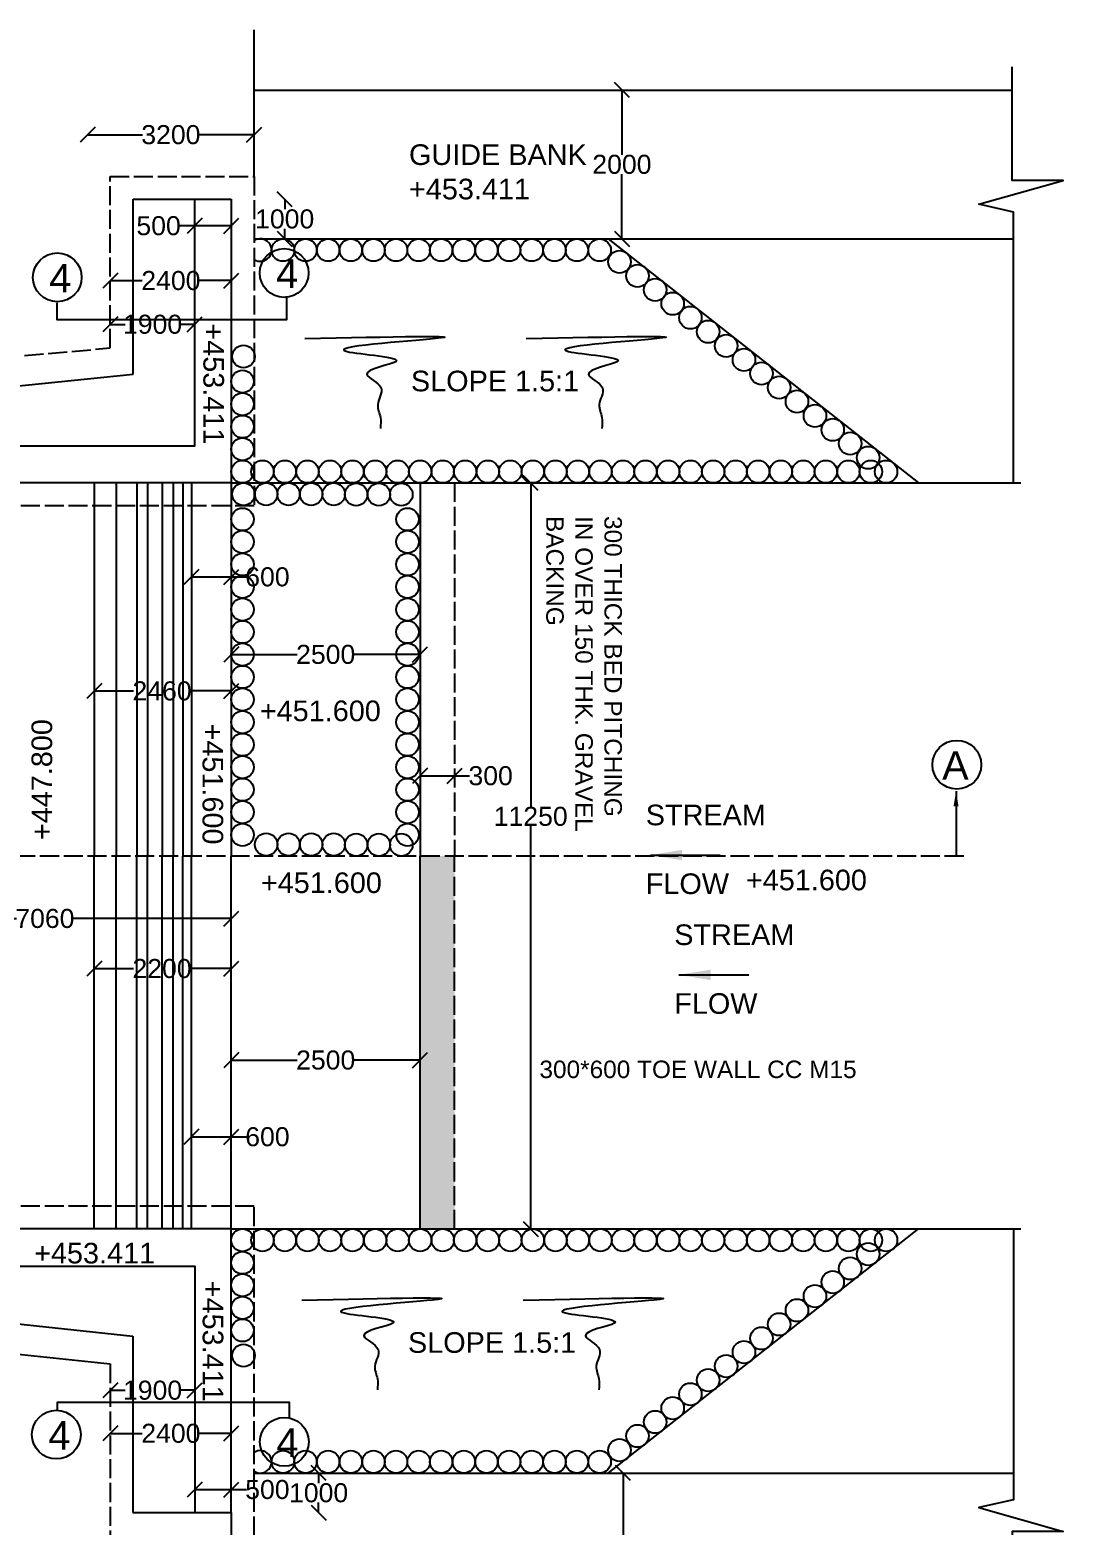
# Model space of a CAD drawing. Header units: millimetres. Extents: x 5124 to 6568637, y 2311 to 91879094.
# Drawn here: x 3672539 to 3679049, y 45935447 to 45944870 of the extents above; entities that cross this region are included whole.
import ezdxf

# ---------------------------------------------------------------- set-up
doc = ezdxf.new("R2010")
doc.units = ezdxf.units.MM
doc.header["$MEASUREMENT"] = 0
doc.linetypes.add('ACAD_ISO02W100', pattern=[15, 12, -3])
for name, color, linetype in [('DIMENSION', 7, 'Continuous'), ('DRAWING', 7, 'Continuous'), ('TEXT', 7, 'Continuous')]:
    doc.layers.add(name, color=color, linetype=linetype)
doc.styles.get("Standard").update_dxf_attribs({"font": 'arial.ttf', "height": 120})
doc.dimstyles.get("Standard").update_dxf_attribs({"dimtxt": 200, "dimasz": 110, "dimexe": 0.18, "dimexo": 0.0625, "dimgap": 0.09, "dimtad": 0, "dimtih": 1, "dimtoh": 1, "dimdec": 0, "dimzin": 0, "dimdsep": 46, "dimtxsty": 'Standard', "dimblk": 'OBLIQUE', "dimcen": 0.09, "dimse1": 1, "dimse2": 1, "dimadec": 0, "dimazin": 0, "dimtfac": 1, "dimtdec": 0, "dimtofl": 0, "dimtmove": 0, "dimatfit": 3, "dimfxl": 1, "dimtolj": 1, "dimtzin": 0, "dimarcsym": 0})

# ---------------------------------------------------------------- blocks, each defined once
blk = doc.blocks.new('_Oblique')
at = {"color": 0, "linetype": 'ByBlock', "lineweight": -2}
blk.add_line((-0.5, -0.5), (0.5, 0.5), dxfattribs=at)
blk = doc.blocks.new('*D171')
at = {"layer": 'Defpoints', "color": 0, "linetype": 'Continuous', "transparency": 16777216}
for p in [(3671459.3, 45939269.2), (3673808.1, 45939269.2), (3673808.1, 45939269.2)]:
    blk.add_point(p, dxfattribs=at)
at = {"layer": 'DIMENSION', "color": 0, "linetype": 'Continuous', "lineweight": -2, "transparency": 16777216}
for p, q in [((3671459.3, 45939269.2), (3672455.2, 45939269.2)), ((3673808.1, 45939269.2), (3672812.3, 45939269.2))]:
    blk.add_line(p, q, dxfattribs=at)
at = {"layer": 'DIMENSION', "color": 0, "linetype": 'Continuous', "lineweight": -2, "transparency": 16777216, "xscale": 95, "yscale": 95, "zscale": 95, "rotation": 180}
blk.add_blockref('_Oblique', (3671459.3, 45939269.2), dxfattribs=at)
at = {"layer": 'DIMENSION', "color": 0, "linetype": 'Continuous', "lineweight": -2, "transparency": 16777216, "xscale": 95, "yscale": 95, "zscale": 95}
blk.add_blockref('_Oblique', (3673808.1, 45939269.2), dxfattribs=at)
at = {"layer": 'DIMENSION', "color": 0, "linetype": 'Continuous', "transparency": 16777216, "insert": (3672633.7, 45939269.2), "char_height": 120, "attachment_point": 5}
blk.add_mtext('\\A1;7060', dxfattribs=at)
blk = doc.blocks.new('*D173')
at = {"layer": 'Defpoints', "color": 0, "linetype": 'Continuous', "transparency": 16777216}
for p in [(3673046.8, 45943014.2), (3673577.4, 45943014.2), (3673577.4, 45943014.2)]:
    blk.add_point(p, dxfattribs=at)
at = {"layer": 'DIMENSION', "color": 0, "linetype": 'Continuous', "lineweight": -2, "transparency": 16777216}
for p, q in [((3673046.8, 45943014.2), (3673138.7, 45943014.2)), ((3673577.4, 45943014.2), (3673485.6, 45943014.2))]:
    blk.add_line(p, q, dxfattribs=at)
at = {"layer": 'DIMENSION', "color": 0, "linetype": 'Continuous', "lineweight": -2, "transparency": 16777216, "xscale": 95, "yscale": 95, "zscale": 95, "rotation": 180}
blk.add_blockref('_Oblique', (3673046.8, 45943014.2), dxfattribs=at)
at = {"layer": 'DIMENSION', "color": 0, "linetype": 'Continuous', "lineweight": -2, "transparency": 16777216, "xscale": 95, "yscale": 95, "zscale": 95}
blk.add_blockref('_Oblique', (3673577.4, 45943014.2), dxfattribs=at)
at = {"layer": 'DIMENSION', "color": 0, "linetype": 'Continuous', "transparency": 16777216, "insert": (3673312.1, 45943014.2), "char_height": 120, "attachment_point": 5}
blk.add_mtext('\\A1;1900', dxfattribs=at)
blk = doc.blocks.new('*D174')
at = {"layer": 'Defpoints', "color": 0, "linetype": 'Continuous', "transparency": 16777216}
for p in [(3673046.8, 45943289.8), (3673808.1, 45943289.8), (3673808.1, 45943289.8)]:
    blk.add_point(p, dxfattribs=at)
at = {"layer": 'DIMENSION', "color": 0, "linetype": 'Continuous', "lineweight": -2, "transparency": 16777216}
for p, q in [((3673046.8, 45943289.8), (3673247.4, 45943289.8)), ((3673808.1, 45943289.8), (3673607.6, 45943289.8))]:
    blk.add_line(p, q, dxfattribs=at)
at = {"layer": 'DIMENSION', "color": 0, "linetype": 'Continuous', "lineweight": -2, "transparency": 16777216, "xscale": 95, "yscale": 95, "zscale": 95, "rotation": 180}
blk.add_blockref('_Oblique', (3673046.8, 45943289.8), dxfattribs=at)
at = {"layer": 'DIMENSION', "color": 0, "linetype": 'Continuous', "lineweight": -2, "transparency": 16777216, "xscale": 95, "yscale": 95, "zscale": 95}
blk.add_blockref('_Oblique', (3673808.1, 45943289.8), dxfattribs=at)
at = {"layer": 'DIMENSION', "color": 0, "linetype": 'Continuous', "transparency": 16777216, "insert": (3673427.5, 45943289.8), "char_height": 120, "attachment_point": 5}
blk.add_mtext('\\A1;2400', dxfattribs=at)
blk = doc.blocks.new('*D175')
at = {"layer": 'Defpoints', "color": 0, "linetype": 'Continuous', "transparency": 16777216}
for p in [(3673577.4, 45943648), (3673577.4, 45943635.3), (3673808.1, 45943648)]:
    blk.add_point(p, dxfattribs=at)
at = {"layer": 'DIMENSION', "color": 0, "linetype": 'Continuous', "lineweight": -2, "transparency": 16777216}
for p, q in [((3673577.4, 45943635.3), (3673482.4, 45943635.3)), ((3673808.1, 45943635.3), (3673577.4, 45943635.3))]:
    blk.add_line(p, q, dxfattribs=at)
at = {"layer": 'DIMENSION', "color": 0, "linetype": 'Continuous', "lineweight": -2, "transparency": 16777216, "xscale": 95, "yscale": 95, "zscale": 95, "rotation": 180}
blk.add_blockref('_Oblique', (3673577.4, 45943635.3), dxfattribs=at)
at = {"layer": 'DIMENSION', "color": 0, "linetype": 'Continuous', "lineweight": -2, "transparency": 16777216, "xscale": 95, "yscale": 95, "zscale": 95}
blk.add_blockref('_Oblique', (3673808.1, 45943635.3), dxfattribs=at)
at = {"layer": 'DIMENSION', "color": 0, "linetype": 'Continuous', "transparency": 16777216, "insert": (3673350, 45943635.3), "char_height": 120, "attachment_point": 5}
blk.add_mtext('\\A1;500', dxfattribs=at)
blk = doc.blocks.new('*D176')
at = {"layer": 'Defpoints', "color": 0, "linetype": 'Continuous', "transparency": 16777216}
for p in [(3673808.1, 45943802.8), (3674144.5, 45943802.8), (3673952.4, 45943553.5)]:
    blk.add_point(p, dxfattribs=at)
at = {"layer": 'DIMENSION', "color": 0, "linetype": 'Continuous', "lineweight": -2, "transparency": 16777216}
for p, q in [((3674144.5, 45943802.8), (3674144.5, 45943739.5)), ((3674144.5, 45943553.5), (3674144.5, 45943616.8))]:
    blk.add_line(p, q, dxfattribs=at)
at = {"layer": 'DIMENSION', "color": 0, "linetype": 'Continuous', "lineweight": -2, "transparency": 16777216, "xscale": 95, "yscale": 95, "zscale": 95}
for p, rotation in [((3674144.5, 45943802.8), 90), ((3674144.5, 45943553.5), 270)]:
    blk.add_blockref('_Oblique', p, dxfattribs=dict(at, rotation=rotation))
at = {"layer": 'DIMENSION', "color": 0, "linetype": 'Continuous', "transparency": 16777216, "insert": (3674144.5, 45943678.1), "char_height": 120, "attachment_point": 5}
blk.add_mtext('\\A1;1000', dxfattribs=at)
blk = doc.blocks.new('*D177')
at = {"layer": 'Defpoints', "color": 0, "linetype": 'Continuous', "transparency": 16777216}
for p in [(3673952.4, 45944209.2), (3672902.5, 45943947.1), (3673952.4, 45943947.1)]:
    blk.add_point(p, dxfattribs=at)
at = {"layer": 'DIMENSION', "color": 0, "linetype": 'Continuous', "lineweight": -2, "transparency": 16777216}
for p, q in [((3672902.5, 45944209.2), (3673248.5, 45944209.2)), ((3673952.4, 45944209.2), (3673606.5, 45944209.2))]:
    blk.add_line(p, q, dxfattribs=at)
at = {"layer": 'DIMENSION', "color": 0, "linetype": 'Continuous', "lineweight": -2, "transparency": 16777216, "xscale": 95, "yscale": 95, "zscale": 95, "rotation": 180}
blk.add_blockref('_Oblique', (3672902.5, 45944209.2), dxfattribs=at)
at = {"layer": 'DIMENSION', "color": 0, "linetype": 'Continuous', "lineweight": -2, "transparency": 16777216, "xscale": 95, "yscale": 95, "zscale": 95}
blk.add_blockref('_Oblique', (3673952.4, 45944209.2), dxfattribs=at)
at = {"layer": 'DIMENSION', "color": 0, "linetype": 'Continuous', "transparency": 16777216, "insert": (3673427.5, 45944209.2), "char_height": 120, "attachment_point": 5}
blk.add_mtext('\\A1;3200', dxfattribs=at)
blk = doc.blocks.new('*D179')
at = {"layer": 'Defpoints', "color": 0, "linetype": 'Continuous', "transparency": 16777216}
for p in [(3676269.3, 45944490.9), (3676512, 45944490.9), (3676512, 45943553.5)]:
    blk.add_point(p, dxfattribs=at)
at = {"layer": 'DIMENSION', "color": 0, "linetype": 'Continuous', "lineweight": -2, "transparency": 16777216}
for p, q in [((3676269.3, 45944490.9), (3676269.3, 45944083.6)), ((3676269.3, 45943553.5), (3676269.3, 45943960.9))]:
    blk.add_line(p, q, dxfattribs=at)
at = {"layer": 'DIMENSION', "color": 0, "linetype": 'Continuous', "lineweight": -2, "transparency": 16777216, "xscale": 95, "yscale": 95, "zscale": 95}
for p, rotation in [((3676269.3, 45944490.9), 90), ((3676269.3, 45943553.5), 270)]:
    blk.add_blockref('_Oblique', p, dxfattribs=dict(at, rotation=rotation))
at = {"layer": 'DIMENSION', "color": 0, "linetype": 'Continuous', "transparency": 16777216, "insert": (3676269.3, 45944022.2), "char_height": 120, "attachment_point": 5}
blk.add_mtext('\\A1;2000', dxfattribs=at)
blk = doc.blocks.new('*D180')
at = {"layer": 'Defpoints', "color": 0, "linetype": 'Continuous', "transparency": 16777216}
for p in [(3673556.9, 45941422.2), (3673808.1, 45941422.2), (3673808.1, 45941422.2)]:
    blk.add_point(p, dxfattribs=at)
at = {"layer": 'DIMENSION', "color": 0, "linetype": 'Continuous', "lineweight": -2, "transparency": 16777216}
for p, q in [((3673556.9, 45941422.2), (3673808.1, 45941422.2)), ((3673808.1, 45941422.2), (3673903.1, 45941422.2))]:
    blk.add_line(p, q, dxfattribs=at)
at = {"layer": 'DIMENSION', "color": 0, "linetype": 'Continuous', "lineweight": -2, "transparency": 16777216, "xscale": 95, "yscale": 95, "zscale": 95, "rotation": 180}
blk.add_blockref('_Oblique', (3673556.9, 45941422.2), dxfattribs=at)
at = {"layer": 'DIMENSION', "color": 0, "linetype": 'Continuous', "lineweight": -2, "transparency": 16777216, "xscale": 95, "yscale": 95, "zscale": 95}
blk.add_blockref('_Oblique', (3673808.1, 45941422.2), dxfattribs=at)
at = {"layer": 'DIMENSION', "color": 0, "linetype": 'Continuous', "transparency": 16777216, "insert": (3674035.9, 45941422.2), "char_height": 120, "attachment_point": 5}
blk.add_mtext('\\A1;600', dxfattribs=at)
blk = doc.blocks.new('*D181')
at = {"layer": 'Defpoints', "color": 0, "linetype": 'Continuous', "transparency": 16777216}
for p in [(3673808.1, 45940933.5), (3674997.7, 45940933.5), (3674997.7, 45940933.5)]:
    blk.add_point(p, dxfattribs=at)
at = {"layer": 'DIMENSION', "color": 0, "linetype": 'Continuous', "lineweight": -2, "transparency": 16777216}
for p, q in [((3673808.1, 45940933.5), (3674222.8, 45940933.5)), ((3674997.7, 45940933.5), (3674583, 45940933.5))]:
    blk.add_line(p, q, dxfattribs=at)
at = {"layer": 'DIMENSION', "color": 0, "linetype": 'Continuous', "lineweight": -2, "transparency": 16777216, "xscale": 95, "yscale": 95, "zscale": 95, "rotation": 180}
blk.add_blockref('_Oblique', (3673808.1, 45940933.5), dxfattribs=at)
at = {"layer": 'DIMENSION', "color": 0, "linetype": 'Continuous', "lineweight": -2, "transparency": 16777216, "xscale": 95, "yscale": 95, "zscale": 95}
blk.add_blockref('_Oblique', (3674997.7, 45940933.5), dxfattribs=at)
at = {"layer": 'DIMENSION', "color": 0, "linetype": 'Continuous', "transparency": 16777216, "insert": (3674402.9, 45940933.5), "char_height": 120, "attachment_point": 5}
blk.add_mtext('\\A1;2500', dxfattribs=at)
blk = doc.blocks.new('*D182')
at = {"layer": 'Defpoints', "color": 0, "linetype": 'Continuous', "transparency": 16777216}
for p in [(3674997.7, 45940168.8), (3675214.8, 45940168.8), (3675214.8, 45940168.8)]:
    blk.add_point(p, dxfattribs=at)
at = {"layer": 'DIMENSION', "color": 0, "linetype": 'Continuous', "lineweight": -2, "transparency": 16777216}
for p, q in [((3674997.7, 45940168.8), (3675214.8, 45940168.8)), ((3675214.8, 45940168.8), (3675309.8, 45940168.8))]:
    blk.add_line(p, q, dxfattribs=at)
at = {"layer": 'DIMENSION', "color": 0, "linetype": 'Continuous', "lineweight": -2, "transparency": 16777216, "xscale": 95, "yscale": 95, "zscale": 95, "rotation": 180}
blk.add_blockref('_Oblique', (3674997.7, 45940168.8), dxfattribs=at)
at = {"layer": 'DIMENSION', "color": 0, "linetype": 'Continuous', "lineweight": -2, "transparency": 16777216, "xscale": 95, "yscale": 95, "zscale": 95}
blk.add_blockref('_Oblique', (3675214.8, 45940168.8), dxfattribs=at)
at = {"layer": 'DIMENSION', "color": 0, "linetype": 'Continuous', "transparency": 16777216, "insert": (3675442.2, 45940168.8), "char_height": 120, "attachment_point": 5}
blk.add_mtext('\\A1;300', dxfattribs=at)
blk = doc.blocks.new('*D183')
at = {"layer": 'Defpoints', "color": 0, "linetype": 'Continuous', "transparency": 16777216}
for p in [(3673808.1, 45940703.5), (3672944.6, 45940562.3), (3673808.1, 45940562.3)]:
    blk.add_point(p, dxfattribs=at)
at = {"layer": 'DIMENSION', "color": 0, "linetype": 'Continuous', "lineweight": -2, "transparency": 16777216}
for p, q in [((3672944.6, 45940703.5), (3673191.8, 45940703.5)), ((3673808.1, 45940703.5), (3673552, 45940703.5))]:
    blk.add_line(p, q, dxfattribs=at)
at = {"layer": 'DIMENSION', "color": 0, "linetype": 'Continuous', "lineweight": -2, "transparency": 16777216, "xscale": 95, "yscale": 95, "zscale": 95, "rotation": 180}
blk.add_blockref('_Oblique', (3672944.6, 45940703.5), dxfattribs=at)
at = {"layer": 'DIMENSION', "color": 0, "linetype": 'Continuous', "lineweight": -2, "transparency": 16777216, "xscale": 95, "yscale": 95, "zscale": 95}
blk.add_blockref('_Oblique', (3673808.1, 45940703.5), dxfattribs=at)
at = {"layer": 'DIMENSION', "color": 0, "linetype": 'Continuous', "transparency": 16777216, "insert": (3673371.9, 45940703.5), "char_height": 120, "attachment_point": 5}
blk.add_mtext('\\A1;2460', dxfattribs=at)
blk = doc.blocks.new('*D184')
at = {"layer": 'Defpoints', "color": 0, "linetype": 'Continuous', "transparency": 16777216}
for p in [(3673808.1, 45938953.8), (3672944.6, 45938764.4), (3673808.1, 45938764.4)]:
    blk.add_point(p, dxfattribs=at)
at = {"layer": 'DIMENSION', "color": 0, "linetype": 'Continuous', "lineweight": -2, "transparency": 16777216}
for p, q in [((3672944.6, 45938953.8), (3673191.8, 45938953.8)), ((3673808.1, 45938953.8), (3673552, 45938953.8))]:
    blk.add_line(p, q, dxfattribs=at)
at = {"layer": 'DIMENSION', "color": 0, "linetype": 'Continuous', "lineweight": -2, "transparency": 16777216, "xscale": 95, "yscale": 95, "zscale": 95, "rotation": 180}
blk.add_blockref('_Oblique', (3672944.6, 45938953.8), dxfattribs=at)
at = {"layer": 'DIMENSION', "color": 0, "linetype": 'Continuous', "lineweight": -2, "transparency": 16777216, "xscale": 95, "yscale": 95, "zscale": 95}
blk.add_blockref('_Oblique', (3673808.1, 45938953.8), dxfattribs=at)
at = {"layer": 'DIMENSION', "color": 0, "linetype": 'Continuous', "transparency": 16777216, "insert": (3673371.9, 45938953.8), "char_height": 120, "attachment_point": 5}
blk.add_mtext('\\A1;2200', dxfattribs=at)
blk = doc.blocks.new('*D185')
at = {"layer": 'Defpoints', "color": 0, "linetype": 'Continuous', "transparency": 16777216}
for p in [(3673808.1, 45938377), (3674997.7, 45938377), (3674997.7, 45938377)]:
    blk.add_point(p, dxfattribs=at)
at = {"layer": 'DIMENSION', "color": 0, "linetype": 'Continuous', "lineweight": -2, "transparency": 16777216}
for p, q in [((3673808.1, 45938377), (3674222.8, 45938377)), ((3674997.7, 45938377), (3674583, 45938377))]:
    blk.add_line(p, q, dxfattribs=at)
at = {"layer": 'DIMENSION', "color": 0, "linetype": 'Continuous', "lineweight": -2, "transparency": 16777216, "xscale": 95, "yscale": 95, "zscale": 95, "rotation": 180}
blk.add_blockref('_Oblique', (3673808.1, 45938377), dxfattribs=at)
at = {"layer": 'DIMENSION', "color": 0, "linetype": 'Continuous', "lineweight": -2, "transparency": 16777216, "xscale": 95, "yscale": 95, "zscale": 95}
blk.add_blockref('_Oblique', (3674997.7, 45938377), dxfattribs=at)
at = {"layer": 'DIMENSION', "color": 0, "linetype": 'Continuous', "transparency": 16777216, "insert": (3674402.9, 45938377), "char_height": 120, "attachment_point": 5}
blk.add_mtext('\\A1;2500', dxfattribs=at)
blk = doc.blocks.new('*D186')
at = {"layer": 'Defpoints', "color": 0, "linetype": 'Continuous', "transparency": 16777216}
for p in [(3673556.9, 45937893.5), (3673808.1, 45937893.5), (3673808.1, 45937893.5)]:
    blk.add_point(p, dxfattribs=at)
at = {"layer": 'DIMENSION', "color": 0, "linetype": 'Continuous', "lineweight": -2, "transparency": 16777216}
for p, q in [((3673556.9, 45937893.5), (3673808.1, 45937893.5)), ((3673808.1, 45937893.5), (3673903.1, 45937893.5))]:
    blk.add_line(p, q, dxfattribs=at)
at = {"layer": 'DIMENSION', "color": 0, "linetype": 'Continuous', "lineweight": -2, "transparency": 16777216, "xscale": 95, "yscale": 95, "zscale": 95, "rotation": 180}
blk.add_blockref('_Oblique', (3673556.9, 45937893.5), dxfattribs=at)
at = {"layer": 'DIMENSION', "color": 0, "linetype": 'Continuous', "lineweight": -2, "transparency": 16777216, "xscale": 95, "yscale": 95, "zscale": 95}
blk.add_blockref('_Oblique', (3673808.1, 45937893.5), dxfattribs=at)
at = {"layer": 'DIMENSION', "color": 0, "linetype": 'Continuous', "transparency": 16777216, "insert": (3674035.9, 45937893.5), "char_height": 120, "attachment_point": 5}
blk.add_mtext('\\A1;600', dxfattribs=at)
blk = doc.blocks.new('*D192')
at = {"layer": 'Defpoints', "color": 0, "linetype": 'Continuous', "transparency": 16777216}
for p in [(3673046.8, 45936296.1), (3673577.4, 45936296.1), (3673577.4, 45936296.1)]:
    blk.add_point(p, dxfattribs=at)
at = {"layer": 'DIMENSION', "color": 0, "linetype": 'Continuous', "lineweight": -2, "transparency": 16777216}
for p, q in [((3673046.8, 45936296.1), (3673138.7, 45936296.1)), ((3673577.4, 45936296.1), (3673485.6, 45936296.1))]:
    blk.add_line(p, q, dxfattribs=at)
at = {"layer": 'DIMENSION', "color": 0, "linetype": 'Continuous', "lineweight": -2, "transparency": 16777216, "xscale": 95, "yscale": 95, "zscale": 95, "rotation": 180}
blk.add_blockref('_Oblique', (3673046.8, 45936296.1), dxfattribs=at)
at = {"layer": 'DIMENSION', "color": 0, "linetype": 'Continuous', "lineweight": -2, "transparency": 16777216, "xscale": 95, "yscale": 95, "zscale": 95}
blk.add_blockref('_Oblique', (3673577.4, 45936296.1), dxfattribs=at)
at = {"layer": 'DIMENSION', "color": 0, "linetype": 'Continuous', "transparency": 16777216, "insert": (3673312.1, 45936296.1), "char_height": 120, "attachment_point": 5}
blk.add_mtext('\\A1;1900', dxfattribs=at)
blk = doc.blocks.new('*D193')
at = {"layer": 'Defpoints', "color": 0, "linetype": 'Continuous', "transparency": 16777216}
for p in [(3673046.8, 45936024.4), (3673808.1, 45936024.4), (3673808.1, 45936024.4)]:
    blk.add_point(p, dxfattribs=at)
at = {"layer": 'DIMENSION', "color": 0, "linetype": 'Continuous', "lineweight": -2, "transparency": 16777216}
for p, q in [((3673046.8, 45936024.4), (3673247.4, 45936024.4)), ((3673808.1, 45936024.4), (3673607.6, 45936024.4))]:
    blk.add_line(p, q, dxfattribs=at)
at = {"layer": 'DIMENSION', "color": 0, "linetype": 'Continuous', "lineweight": -2, "transparency": 16777216, "xscale": 95, "yscale": 95, "zscale": 95, "rotation": 180}
blk.add_blockref('_Oblique', (3673046.8, 45936024.4), dxfattribs=at)
at = {"layer": 'DIMENSION', "color": 0, "linetype": 'Continuous', "lineweight": -2, "transparency": 16777216, "xscale": 95, "yscale": 95, "zscale": 95}
blk.add_blockref('_Oblique', (3673808.1, 45936024.4), dxfattribs=at)
at = {"layer": 'DIMENSION', "color": 0, "linetype": 'Continuous', "transparency": 16777216, "insert": (3673427.5, 45936024.4), "char_height": 120, "attachment_point": 5}
blk.add_mtext('\\A1;2400', dxfattribs=at)
blk = doc.blocks.new('*D194')
at = {"layer": 'Defpoints', "color": 0, "linetype": 'Continuous', "transparency": 16777216}
for p in [(3673577.4, 45935670.1), (3673808.1, 45935670.1), (3673808.1, 45935670.1)]:
    blk.add_point(p, dxfattribs=at)
at = {"layer": 'DIMENSION', "color": 0, "linetype": 'Continuous', "lineweight": -2, "transparency": 16777216}
for p, q in [((3673577.4, 45935670.1), (3673808.1, 45935670.1)), ((3673808.1, 45935670.1), (3673903.1, 45935670.1))]:
    blk.add_line(p, q, dxfattribs=at)
at = {"layer": 'DIMENSION', "color": 0, "linetype": 'Continuous', "lineweight": -2, "transparency": 16777216, "xscale": 95, "yscale": 95, "zscale": 95, "rotation": 180}
blk.add_blockref('_Oblique', (3673577.4, 45935670.1), dxfattribs=at)
at = {"layer": 'DIMENSION', "color": 0, "linetype": 'Continuous', "lineweight": -2, "transparency": 16777216, "xscale": 95, "yscale": 95, "zscale": 95}
blk.add_blockref('_Oblique', (3673808.1, 45935670.1), dxfattribs=at)
at = {"layer": 'DIMENSION', "color": 0, "linetype": 'Continuous', "transparency": 16777216, "insert": (3674035.6, 45935670.1), "char_height": 120, "attachment_point": 5}
blk.add_mtext('\\A1;500', dxfattribs=at)
blk = doc.blocks.new('*D195')
at = {"layer": 'Defpoints', "color": 0, "linetype": 'Continuous', "transparency": 16777216}
for p in [(3674064.8, 45935774.3), (3673808.1, 45935525), (3674358.3, 45935525)]:
    blk.add_point(p, dxfattribs=at)
at = {"layer": 'DIMENSION', "color": 0, "linetype": 'Continuous', "lineweight": -2, "transparency": 16777216}
for p, q in [((3674358.3, 45935774.3), (3674358.3, 45935711)), ((3674358.3, 45935525), (3674358.3, 45935588.3))]:
    blk.add_line(p, q, dxfattribs=at)
at = {"layer": 'DIMENSION', "color": 0, "linetype": 'Continuous', "lineweight": -2, "transparency": 16777216, "xscale": 95, "yscale": 95, "zscale": 95}
for p, rotation in [((3674358.3, 45935774.3), 90), ((3674358.3, 45935525), 270)]:
    blk.add_blockref('_Oblique', p, dxfattribs=dict(at, rotation=rotation))
at = {"layer": 'DIMENSION', "color": 0, "linetype": 'Continuous', "transparency": 16777216, "insert": (3674358.3, 45935649.6), "char_height": 120, "attachment_point": 5}
blk.add_mtext('\\A1;1000', dxfattribs=at)
blk = doc.blocks.new('*D196')
at = {"layer": 'Defpoints', "color": 0, "linetype": 'Continuous', "transparency": 16777216}
for p in [(3673808.1, 45935525), (3673044.2, 45935380.7), (3673808.1, 45935221.1)]:
    blk.add_point(p, dxfattribs=at)
at = {"layer": 'DIMENSION', "color": 0, "linetype": 'Continuous', "lineweight": -2, "transparency": 16777216}
for p, q in [((3673044.2, 45935221.1), (3673247.1, 45935221.1)), ((3673808.1, 45935221.1), (3673605.2, 45935221.1))]:
    blk.add_line(p, q, dxfattribs=at)
at = {"layer": 'DIMENSION', "color": 0, "linetype": 'Continuous', "lineweight": -2, "transparency": 16777216, "xscale": 95, "yscale": 95, "zscale": 95, "rotation": 180}
blk.add_blockref('_Oblique', (3673044.2, 45935221.1), dxfattribs=at)
at = {"layer": 'DIMENSION', "color": 0, "linetype": 'Continuous', "lineweight": -2, "transparency": 16777216, "xscale": 95, "yscale": 95, "zscale": 95}
blk.add_blockref('_Oblique', (3673808.1, 45935221.1), dxfattribs=at)
at = {"layer": 'DIMENSION', "color": 0, "linetype": 'Continuous', "transparency": 16777216, "insert": (3673426.2, 45935221.1), "char_height": 120, "attachment_point": 5}
blk.add_mtext('\\A1;3200', dxfattribs=at)
blk = doc.blocks.new('*D197')
at = {"layer": 'Defpoints', "color": 0, "linetype": 'Continuous', "transparency": 16777216}
for p in [(3676276.5, 45935774.3), (3676276.5, 45934836.9), (3676276.5, 45934836.9)]:
    blk.add_point(p, dxfattribs=at)
at = {"layer": 'DIMENSION', "color": 0, "linetype": 'Continuous', "lineweight": -2, "transparency": 16777216}
for p, q in [((3676276.5, 45935774.3), (3676276.5, 45935366.9)), ((3676276.5, 45934836.9), (3676276.5, 45935244.2))]:
    blk.add_line(p, q, dxfattribs=at)
at = {"layer": 'DIMENSION', "color": 0, "linetype": 'Continuous', "lineweight": -2, "transparency": 16777216, "xscale": 95, "yscale": 95, "zscale": 95}
for p, rotation in [((3676276.5, 45935774.3), 90), ((3676276.5, 45934836.9), 270)]:
    blk.add_blockref('_Oblique', p, dxfattribs=dict(at, rotation=rotation))
at = {"layer": 'DIMENSION', "color": 0, "linetype": 'Continuous', "transparency": 16777216, "insert": (3676276.5, 45935305.6), "char_height": 120, "attachment_point": 5}
blk.add_mtext('\\A1;2000', dxfattribs=at)
blk = doc.blocks.new('*D198')
at = {"layer": 'Defpoints', "color": 0, "linetype": 'Continuous', "transparency": 16777216}
for p in [(3675566.2, 45942014.7), (3675694.7, 45942014.7), (3675566.2, 45937313.1)]:
    blk.add_point(p, dxfattribs=at)
at = {"layer": 'DIMENSION', "color": 0, "linetype": 'Continuous', "lineweight": -2, "transparency": 16777216}
for p, q in [((3675694.7, 45942014.7), (3675694.7, 45939974.2)), ((3675694.7, 45937313.1), (3675694.7, 45939851.5))]:
    blk.add_line(p, q, dxfattribs=at)
at = {"layer": 'DIMENSION', "color": 0, "linetype": 'Continuous', "lineweight": -2, "transparency": 16777216, "xscale": 95, "yscale": 95, "zscale": 95}
for p, rotation in [((3675694.7, 45942014.7), 90), ((3675694.7, 45937313.1), 270)]:
    blk.add_blockref('_Oblique', p, dxfattribs=dict(at, rotation=rotation))
at = {"layer": 'DIMENSION', "color": 0, "linetype": 'Continuous', "transparency": 16777216, "insert": (3675694.7, 45939912.8), "char_height": 120, "attachment_point": 5}
blk.add_mtext('\\A1;11250', dxfattribs=at)

msp = doc.modelspace()

# ---------------------------------------------------------------- hatches: boundary and pattern name
at = {"layer": 'DRAWING', "linetype": 'Continuous'}
h = msp.add_hatch(dxfattribs=at)
h.set_pattern_fill('AR-CONC', color=256, scale=10, style=0)
h.set_pattern_definition([(50, (54911.74, -388.284), (71.72601826, -6.2752135), [7.5, -82.5]), (355, (54911.74, -388.284), (-13.87513336, 75.21921337), [6, -66]), (100.4514, (54917.716, -388.81), (57.85093817, 68.94395421), [6.374019, -70.1142112]), (46.1842, (54911.74, -368.28), (106.72410486, -16.55190143), [11.25, -123.75]), (96.6356, (54920.63, -369.66), (93.46627055, 97.4117871), [9.5610288, -105.1713]), (351.1842, (54911.74, -368.28), (93.46619451, 97.4118601), [9, -99]), (21, (54921.74, -373.284), (59.69070521, -40.26188907), [7.5, -82.5]), (326, (54921.74, -373.284), (24.33153319, 72.5150045), [6, -66]), (71.4514, (54926.71, -376.64), (84.02226286, 32.25304967), [6.374019, -70.1142112]), (37.5, (54911.739, -388.284), (1.215985532, 33.289385383), [0, -65.2, 0, -67, 0, -66.25]), (7.5, (54911.74, -388.284), (26.306953744, 39.441171188), [0, -38.2, 0, -63.7, 0, -25.25]), (327.5, (54889.439, -388.284), (53.382243617, -2.255487173), [0, -25, 0, -78, 0, -103.5]), (317.5, (54879.44, -388.284), (58.318616934, 10.010498233), [0, -32.5, 0, -51.8, 0, -73.5])])
h.paths.add_polyline_path([(3675214.8, 45939664.5), (3674997.7, 45939664.5), (3674997.7, 45937313.1), (3675214.8, 45937313.1)])

# ---------------------------------------------------------------- linework, layer by layer
at = {"layer": 'DIMENSION', "linetype": 'Continuous'}
for points in [[(3674155, 45943192.3), (3674155, 45943043.4), (3672710.9, 45943043.4), (3672710.9, 45943150.5)], [(3674175.2, 45936125.5), (3674175.2, 45936218.9), (3672710.1, 45936218.9), (3672710.1, 45936168.7)]]:
    msp.add_lwpolyline(points, dxfattribs=at)
for centre in [(3672711.6, 45943310.4), (3674141.3, 45943338.2), (3678379.3, 45940238.6), (3672705.5, 45936016.9), (3674142.7, 45935971.3)]:
    msp.add_circle(centre, 153.7, dxfattribs=at)
at = {"layer": 'DRAWING', "linetype": 'ACAD_ISO02W100', "ltscale": 10}
for p, q in [((3673044.8, 45942865.4), (3673044.8, 45943947.1)), ((3673044.8, 45943947.1), (3673952.4, 45943947.1)), ((3673952.4, 45943947.1), (3673952.4, 45941870.4)), ((3671459.3, 45942724.4), (3673044.8, 45942865.4)), ((3673952.4, 45941870.4), (3671458.3, 45941870.4)), ((3673952.4, 45937457.4), (3671458.3, 45937457.4)), ((3673952.4, 45935380.7), (3673952.4, 45937457.4)), ((3673044.2, 45936462), (3673044.2, 45935380.7))]:
    msp.add_line(p, q, dxfattribs=at)
at = {"layer": 'DRAWING', "linetype": 'Continuous'}
for p, q in [((3673190.5, 45942699.6), (3673190.5, 45943802.8)), ((3673190.5, 45943802.8), (3673808.1, 45943802.8)), ((3673808.1, 45943802.8), (3673808.1, 45942014.7)), ((3671459.3, 45942525.5), (3673190.5, 45942699.6)), ((3673808.1, 45942014.7), (3671424, 45942014.7)), ((3673808.1, 45937313.1), (3671424, 45937313.1)), ((3673808.1, 45935525), (3673808.1, 45937313.1)), ((3671459.3, 45936821.6), (3673187.3, 45936636.9)), ((3671459.3, 45936631.4), (3673044.2, 45936462)), ((3673187.3, 45936636.9), (3673187.3, 45935525)), ((3673187.3, 45935525), (3673808.1, 45935525))]:
    msp.add_line(p, q, dxfattribs=at)
for points in [[(3673952.4, 45943947.1), (3673952.4, 45944870.1)], [(3678736.6, 45942014.7), (3678736.6, 45943721.6), (3678517.7, 45943770.8), (3679048.9, 45943920.8), (3678729.1, 45943920.8), (3678729.1, 45944638.3)], [(3673952.4, 45944490.9), (3678729.1, 45944490.9)], [(3671459.3, 45942248.3), (3673577.4, 45942248.3), (3673577.4, 45943802.8)], [(3673952.4, 45943553.5), (3678736.6, 45943553.5)], [(3676182.6, 45943553.5), (3678137.1, 45942014.7)], [(3672944.6, 45942014.7), (3672944.6, 45939664.5)], [(3673083.8, 45942014.7), (3673083.8, 45939664.5)], [(3673212.3, 45942014.7), (3673212.3, 45939664.5)], [(3673280.4, 45942014.7), (3673280.4, 45939664.5)], [(3673371.9, 45942014.7), (3673371.9, 45939664.5)], [(3673441, 45942014.7), (3673441, 45939664.5)], [(3673502.4, 45942014.7), (3673502.4, 45939664.5)], [(3673556.9, 45942014.7), (3673556.9, 45939664.5)], [(3673808.1, 45942014.7), (3673808.1, 45939664.5)], [(3673808.1, 45942014.7), (3673808.1, 45939686.4)], [(3673808.1, 45942014.7), (3678783.1, 45942014.7)], [(3674997.7, 45942014.7), (3674997.7, 45939664.5)], [(3672944.6, 45937313.1), (3672944.6, 45939663.3)], [(3673083.8, 45937313.1), (3673083.8, 45939663.3)], [(3673212.3, 45937313.1), (3673212.3, 45939663.3)], [(3673280.4, 45937313.1), (3673280.4, 45939663.3)], [(3673371.9, 45937313.1), (3673371.9, 45939663.3)], [(3673441, 45937313.1), (3673441, 45939663.3)], [(3673502.4, 45937313.1), (3673502.4, 45939663.3)], [(3673556.9, 45937313.1), (3673556.9, 45939663.3)], [(3673808.1, 45937313.1), (3673808.1, 45939663.3)], [(3674997.7, 45937313.1), (3674997.7, 45939663.3)], [(3673808.1, 45937313.1), (3673808.1, 45939641.4)], [(3673808.1, 45937313.1), (3678783.1, 45937313.1)], [(3676182.6, 45935774.3), (3678137.1, 45937313.1)], [(3678736.6, 45937313.1), (3678736.6, 45935606.2), (3678517.7, 45935557), (3679048.9, 45935407), (3678729.1, 45935407), (3678729.1, 45934689.5)], [(3671459.3, 45937079.4), (3673577.4, 45937079.4), (3673577.4, 45935525)], [(3673952.4, 45935774.3), (3678736.6, 45935774.3)], [(3673808.1, 45935525), (3673808.1, 45934963.9)]]:
    msp.add_lwpolyline(points, dxfattribs=at)
at = {"layer": 'DRAWING', "linetype": 'ACAD_ISO02W100', "ltscale": 10}
for points in [[(3675214.8, 45942014.7), (3675214.8, 45939664.5)], [(3659102.7, 45939664.5), (3678444.2, 45939664.5)], [(3675214.8, 45937313.1), (3675214.8, 45939663.3)]]:
    msp.add_lwpolyline(points, dxfattribs=at)
at = {"layer": 'DRAWING', "linetype": 'Continuous'}
for centre in [(3674133.9, 45943482.5), (3674275.9, 45943482.5), (3674418.9, 45943482.5), (3674560.9, 45943482.5), (3674703.9, 45943482.5), (3674845.9, 45943482.5), (3674988.9, 45943482.5), (3675130.9, 45943482.5), (3675273.9, 45943482.5), (3675415.9, 45943482.5), (3675558.9, 45943482.5), (3675700.9, 45943482.5), (3675843.9, 45943482.5), (3675985.9, 45943482.5), (3676128.9, 45943482.5), (3676253.7, 45943408.9), (3676367.1, 45943319.6), (3676479, 45943231.5), (3676589.2, 45943144.7), (3676700.6, 45943056.6), (3676812.9, 45942968.2), (3676926.3, 45942879), (3673885.3, 45942812), (3677038.3, 45942790.8), (3677148.5, 45942704.1), (3673879.1, 45942653.7), (3677259.9, 45942616), (3673879.1, 45942511.7), (3677372.2, 45942527.6), (3677485.6, 45942438.3), (3673879.1, 45942369.7), (3677597.5, 45942350.2), (3673879.1, 45942227.7), (3677707.7, 45942263.4), (3677821.1, 45942174.1), (3673879.1, 45942085.7), (3674004.2, 45942085.7), (3674146.2, 45942085.7), (3674288.2, 45942085.7), (3674430.2, 45942085.7), (3674572.2, 45942085.7), (3674714.2, 45942085.7), (3674856.2, 45942085.7), (3674998.2, 45942085.7), (3675140.2, 45942085.7), (3675282.2, 45942085.7), (3675424.2, 45942085.7), (3675566.2, 45942085.7), (3675708.2, 45942085.7), (3675850.2, 45942085.7), (3675992.2, 45942085.7), (3676134.2, 45942085.7), (3676276.2, 45942085.7), (3676418.2, 45942085.7), (3676560.2, 45942085.7), (3676702.2, 45942085.7), (3676844.2, 45942085.7), (3676986.2, 45942085.7), (3677128.2, 45942085.7), (3677270.2, 45942085.7), (3677412.2, 45942085.7), (3677554.2, 45942085.7), (3677696.2, 45942085.7), (3677838.2, 45942085.7), (3677933.4, 45942085.7), (3673885.3, 45941943.7), (3674027.3, 45941943.7), (3674169.3, 45941943.7), (3674311.3, 45941943.7), (3674453.3, 45941943.7), (3674595.3, 45941942.3), (3674737.3, 45941942.3), (3674879.3, 45941942.3), (3673879.1, 45941785.5), (3674918.1, 45941785.5), (3673879.1, 45941643.5), (3674918.1, 45941643.5), (3673879.1, 45941501.5), (3674918.1, 45941501.5), (3673879.1, 45941359.5), (3674918.1, 45941359.5), (3673879.1, 45941217.5), (3674918.1, 45941217.5), (3673879.1, 45941075.5), (3674918.1, 45941075.5), (3673879.1, 45940933.5), (3674918.1, 45940933.5), (3673879.1, 45940791.5), (3674918.1, 45940791.5), (3673879.1, 45940649.5), (3674918.1, 45940649.5), (3673879.1, 45940507.5), (3674918.1, 45940507.5), (3673879.1, 45940365.5), (3674918.1, 45940365.5), (3673879.1, 45940223.5), (3674918.1, 45940223.5), (3673879.1, 45940081.5), (3674918.1, 45940081.5), (3673879.1, 45939939.5), (3674918.1, 45939939.5), (3673879.1, 45939797.5), (3674918.1, 45939797.5), (3674027.3, 45939735.5), (3674169.3, 45939735.5), (3674311.3, 45939735.5), (3674453.3, 45939735.5), (3674595.3, 45939734.1), (3674737.3, 45939734.1), (3674879.3, 45939734.1), (3673879.1, 45937242.1), (3674004.2, 45937242.1), (3674146.2, 45937242.1), (3674288.2, 45937242.1), (3674430.2, 45937242.1), (3674572.2, 45937242.1), (3674714.2, 45937242.1), (3674856.2, 45937242.1), (3674998.2, 45937242.1), (3675140.2, 45937242.1), (3675282.2, 45937242.1), (3675424.2, 45937242.1), (3675566.2, 45937242.1), (3675708.2, 45937242.1), (3675850.2, 45937242.1), (3675992.2, 45937242.1), (3676134.2, 45937242.1), (3676276.2, 45937242.1), (3676418.2, 45937242.1), (3676560.2, 45937242.1), (3676702.2, 45937242.1), (3676844.2, 45937242.1), (3676986.2, 45937242.1), (3677128.2, 45937242.1), (3677270.2, 45937242.1), (3677412.2, 45937242.1), (3677554.2, 45937242.1), (3677696.2, 45937242.1), (3677838.2, 45937242.1), (3677933.4, 45937242.1), (3677821.1, 45937153.7), (3673879.1, 45937100.1), (3677707.7, 45937064.4), (3673879.1, 45936958.1), (3677597.5, 45936977.6), (3677485.6, 45936889.5), (3673879.1, 45936816.1), (3677372.2, 45936800.2), (3673879.1, 45936674.1), (3677259.9, 45936711.8), (3677148.5, 45936623.7), (3673885.3, 45936515.8), (3677038.3, 45936537), (3676926.3, 45936448.8), (3676812.9, 45936359.6), (3676589.2, 45936183.1), (3676700.6, 45936271.1), (3676479, 45936096.3), (3676367.1, 45936008.2), (3676253.7, 45935918.9), (3674133.9, 45935845.3), (3674275.9, 45935845.3), (3674418.9, 45935845.3), (3674560.9, 45935845.3), (3674703.9, 45935845.3), (3674845.9, 45935845.3), (3674988.9, 45935845.3), (3675130.9, 45935845.3), (3675273.9, 45935845.3), (3675415.9, 45935845.3), (3675558.9, 45935845.3), (3675700.9, 45935845.3), (3675843.9, 45935845.3), (3675985.9, 45935845.3), (3676128.9, 45935845.3)]:
    msp.add_circle(centre, 71, dxfattribs=at)
for centre in [(3673990.9, 45943482.5), (3673990.9, 45935845.3)]:
    msp.add_arc(centre, 71, 237.17372, 122.82628, dxfattribs=at)
at = {"layer": 'DRAWING'}
for points in [[(3674271, 45942924.2), (3675094.5, 45942924.2), (3674537.5, 45942843.2), (3674844.5, 45942778.7), (3674662.5, 45942698.2), (3674751.5, 45942613.2), (3674731, 45942508.7), (3674747.5, 45942427.7), (3674747.5, 45942358.7)], [(3675666.5, 45942924.2), (3676490, 45942924.2), (3675933, 45942843.2), (3676240, 45942778.7), (3676058, 45942698.2), (3676147, 45942613.2), (3676126.5, 45942508.7), (3676143, 45942427.7), (3676143, 45942358.7)], [(3674252.4, 45936864.4), (3675075.9, 45936864.4), (3674518.9, 45936783.4), (3674825.9, 45936718.9), (3674643.9, 45936638.4), (3674732.9, 45936553.4), (3674712.4, 45936448.9), (3674728.9, 45936367.9), (3674728.9, 45936298.9)], [(3675647.9, 45936864.4), (3676471.4, 45936864.4), (3675914.4, 45936783.4), (3676221.4, 45936718.9), (3676039.4, 45936638.4), (3676128.4, 45936553.4), (3676107.9, 45936448.9), (3676124.4, 45936367.9), (3676124.4, 45936298.9)]]:
    msp.add_spline(points, degree=3, dxfattribs=at)

# ---------------------------------------------------------------- texts
at = {"layer": 'DRAWING', "linetype": 'Continuous', "attachment_point": 1}
for s, insert, char_height, width in [('4', (3674090.7, 45943423.5), 180, 95.031), ('4', (3672661, 45943395.7), 180, 95.031), ('A', (3678286.6, 45940323.9), 180, 95.031), ('STREAM\\P \\PFLOW', (3676419.5, 45939987.2), 130, 533.151), ('STREAM\\P \\PFLOW', (3676598.9, 45939232.3), 130, 533.151), ('4', (3672654.9, 45936102.2), 180, 95.031), ('4', (3674092.1, 45936056.5), 180, 95.031)]:
    msp.add_mtext(s, dxfattribs=dict(at, insert=insert, char_height=char_height, width=width))
at = {"layer": 'TEXT'}
for s, rotation, p in [('+453.411', 270, (3673632.4, 45943020.3)), ('+447.800', 90, (3672679.4, 45939763.8)), ('+451.600', 270, (3673626.9, 45940498.4)), ('+453.411', 270, (3673627.9, 45936986.6))]:
    msp.add_text(s, height=130, rotation=rotation, dxfattribs=at).set_placement(p)
for s, p in [('SLOPE 1.5:1', (3674939.9, 45942592.2)), ('+451.600', (3673987.8, 45940513.3)), ('+451.600', (3673994.5, 45939430.1)), ('+451.600', (3677050.5, 45939447.4)), ('+453.411', (3672565.8, 45937095.6)), ('SLOPE 1.5:1', (3674921.3, 45936532.3))]:
    msp.add_text(s, height=130, dxfattribs=at).set_placement(p)
at = {"layer": 'TEXT', "linetype": 'Continuous'}
for s, insert, char_height, width, attachment_point in [('GUIDE BANK\\P\\pt130;+453.411', (3674927.7, 45943800.3), 130, 1165.65, 7), ('300*600 TOE WALL CC M15', (3675749.6, 45938374), 110, 1982.605, 1)]:
    msp.add_mtext(s, dxfattribs=dict(at, insert=insert, char_height=char_height, width=width, attachment_point=attachment_point))
at = {"layer": 'TEXT', "insert": (3676269.1, 45941806.2), "char_height": 110, "width": 2014.085, "attachment_point": 1, "rotation": 270}
msp.add_mtext('300 THICK BED PITCHING IN OVER 150 THK. GRAVEL BACKING', dxfattribs=at)

# ---------------------------------------------------------------- dimensions: what is measured, and where the dimension line sits
at = {"layer": 'DIMENSION', "linetype": 'Continuous'}
for base, p1, p2, text, picture, middle in [((3676269.3, 45944490.9), (3676512, 45943553.5), (3676512, 45944490.9), '2000', '*D179', (3676269.3, 45944022.2)), ((3674144.5, 45943802.8), (3673952.4, 45943553.5), (3673808.1, 45943802.8), '1000', '*D176', (3674144.5, 45943678.1)), ((3674358.3, 45935525), (3674064.8, 45935774.3), (3673808.1, 45935525), '1000', '*D195', (3674358.3, 45935649.6)), ((3676276.5, 45934836.9), (3676276.5, 45935774.3), (3676276.5, 45934836.9), '2000', '*D197', (3676276.5, 45935305.6))]:
    dim = msp.add_linear_dim(base=base, p1=p1, p2=p2, angle=90, text=text, dimstyle='Standard', override={"dimasz": 95, "dimarcsym": 1}, dxfattribs=at)
    dim.commit()
    dim.dimension.update_dxf_attribs({"geometry": picture, "text_midpoint": middle})
for base, p1, p2, text, picture, middle in [((3673952.4, 45944209.2), (3672902.5, 45943947.1), (3673952.4, 45943947.1), '3200', '*D177', (3673427.5, 45944209.2)), ((3673577.4, 45943635.3), (3673808.1, 45943648), (3673577.4, 45943648), '500', '*D175', (3673350, 45943635.3)), ((3673808.1, 45943289.8), (3673046.8, 45943289.8), (3673808.1, 45943289.8), '2400', '*D174', (3673427.5, 45943289.8)), ((3673577.4, 45943014.2), (3673046.8, 45943014.2), (3673577.4, 45943014.2), '1900', '*D173', (3673312.1, 45943014.2)), ((3673808.1, 45941422.2), (3673556.9, 45941422.2), (3673808.1, 45941422.2), '600', '*D180', (3674035.9, 45941422.2)), ((3674997.7, 45940933.5), (3673808.1, 45940933.5), (3674997.7, 45940933.5), '2500', '*D181', (3674402.9, 45940933.5)), ((3675214.8, 45940168.8), (3674997.7, 45940168.8), (3675214.8, 45940168.8), '300', '*D182', (3675442.2, 45940168.8)), ((3673808.1, 45939269.2), (3671459.3, 45939269.2), (3673808.1, 45939269.2), '7060', '*D171', (3672633.7, 45939269.2)), ((3674997.7, 45938377), (3673808.1, 45938377), (3674997.7, 45938377), '2500', '*D185', (3674402.9, 45938377)), ((3673808.1, 45937893.5), (3673556.9, 45937893.5), (3673808.1, 45937893.5), '600', '*D186', (3674035.9, 45937893.5)), ((3673577.4, 45936296.1), (3673046.8, 45936296.1), (3673577.4, 45936296.1), '1900', '*D192', (3673312.1, 45936296.1)), ((3673808.1, 45936024.4), (3673046.8, 45936024.4), (3673808.1, 45936024.4), '2400', '*D193', (3673427.5, 45936024.4)), ((3673808.1, 45935670.1), (3673577.4, 45935670.1), (3673808.1, 45935670.1), '500', '*D194', (3674035.6, 45935670.1)), ((3673808.1, 45935221.1), (3673044.2, 45935380.7), (3673808.1, 45935525), '3200', '*D196', (3673426.2, 45935221.1))]:
    dim = msp.add_linear_dim(base=base, p1=p1, p2=p2, text=text, dimstyle='Standard', override={"dimasz": 95, "dimarcsym": 1}, dxfattribs=at)
    dim.commit()
    dim.dimension.update_dxf_attribs({"geometry": picture, "text_midpoint": middle})
dim = msp.add_linear_dim(base=(3675694.7, 45942014.7), p1=(3675566.2, 45937313.1), p2=(3675566.2, 45942014.7), angle=90, text='11250', dimstyle='Standard', override={"dimasz": 95, "dimarcsym": 1}, dxfattribs=at)
dim.commit()
dim.dimension.update_dxf_attribs({"geometry": '*D198', "text_midpoint": (3675694.7, 45939912.8), "dimtype": 160})
for base, p1, p2, text, picture, middle in [((3673808.1, 45940703.5), (3672944.6, 45940562.3), (3673808.1, 45940562.3), '2460', '*D183', (3673371.9, 45940703.5)), ((3673808.1, 45938953.8), (3672944.6, 45938764.4), (3673808.1, 45938764.4), '2200', '*D184', (3673371.9, 45938953.8))]:
    dim = msp.add_linear_dim(base=base, p1=p1, p2=p2, text=text, dimstyle='Standard', override={"dimasz": 95, "dimarcsym": 1}, dxfattribs=at)
    dim.commit()
    dim.dimension.update_dxf_attribs({"geometry": picture, "text_midpoint": middle, "dimtype": 160})

# ---------------------------------------------------------------- leaders
msp.add_leader([(3678374.5, 45940072), (3678374.5, 45939664.4)], dimstyle='Standard', override={"dimasz": 95, "dimgap": 0.09, "dimtad": 0, "dimarcsym": 1}, dxfattribs=at)
at = {"layer": 'DRAWING'}
for points in [[(3676448.4, 45939669.5), (3676888.9, 45939669.5)], [(3676627.7, 45938914.5), (3677068.2, 45938914.5)]]:
    msp.add_leader(points, dimstyle='Standard', override={"dimasz": 200, "dimgap": 0.09, "dimtad": 0, "dimarcsym": 1}, dxfattribs=at)

doc.saveas('drawing.dxf')
